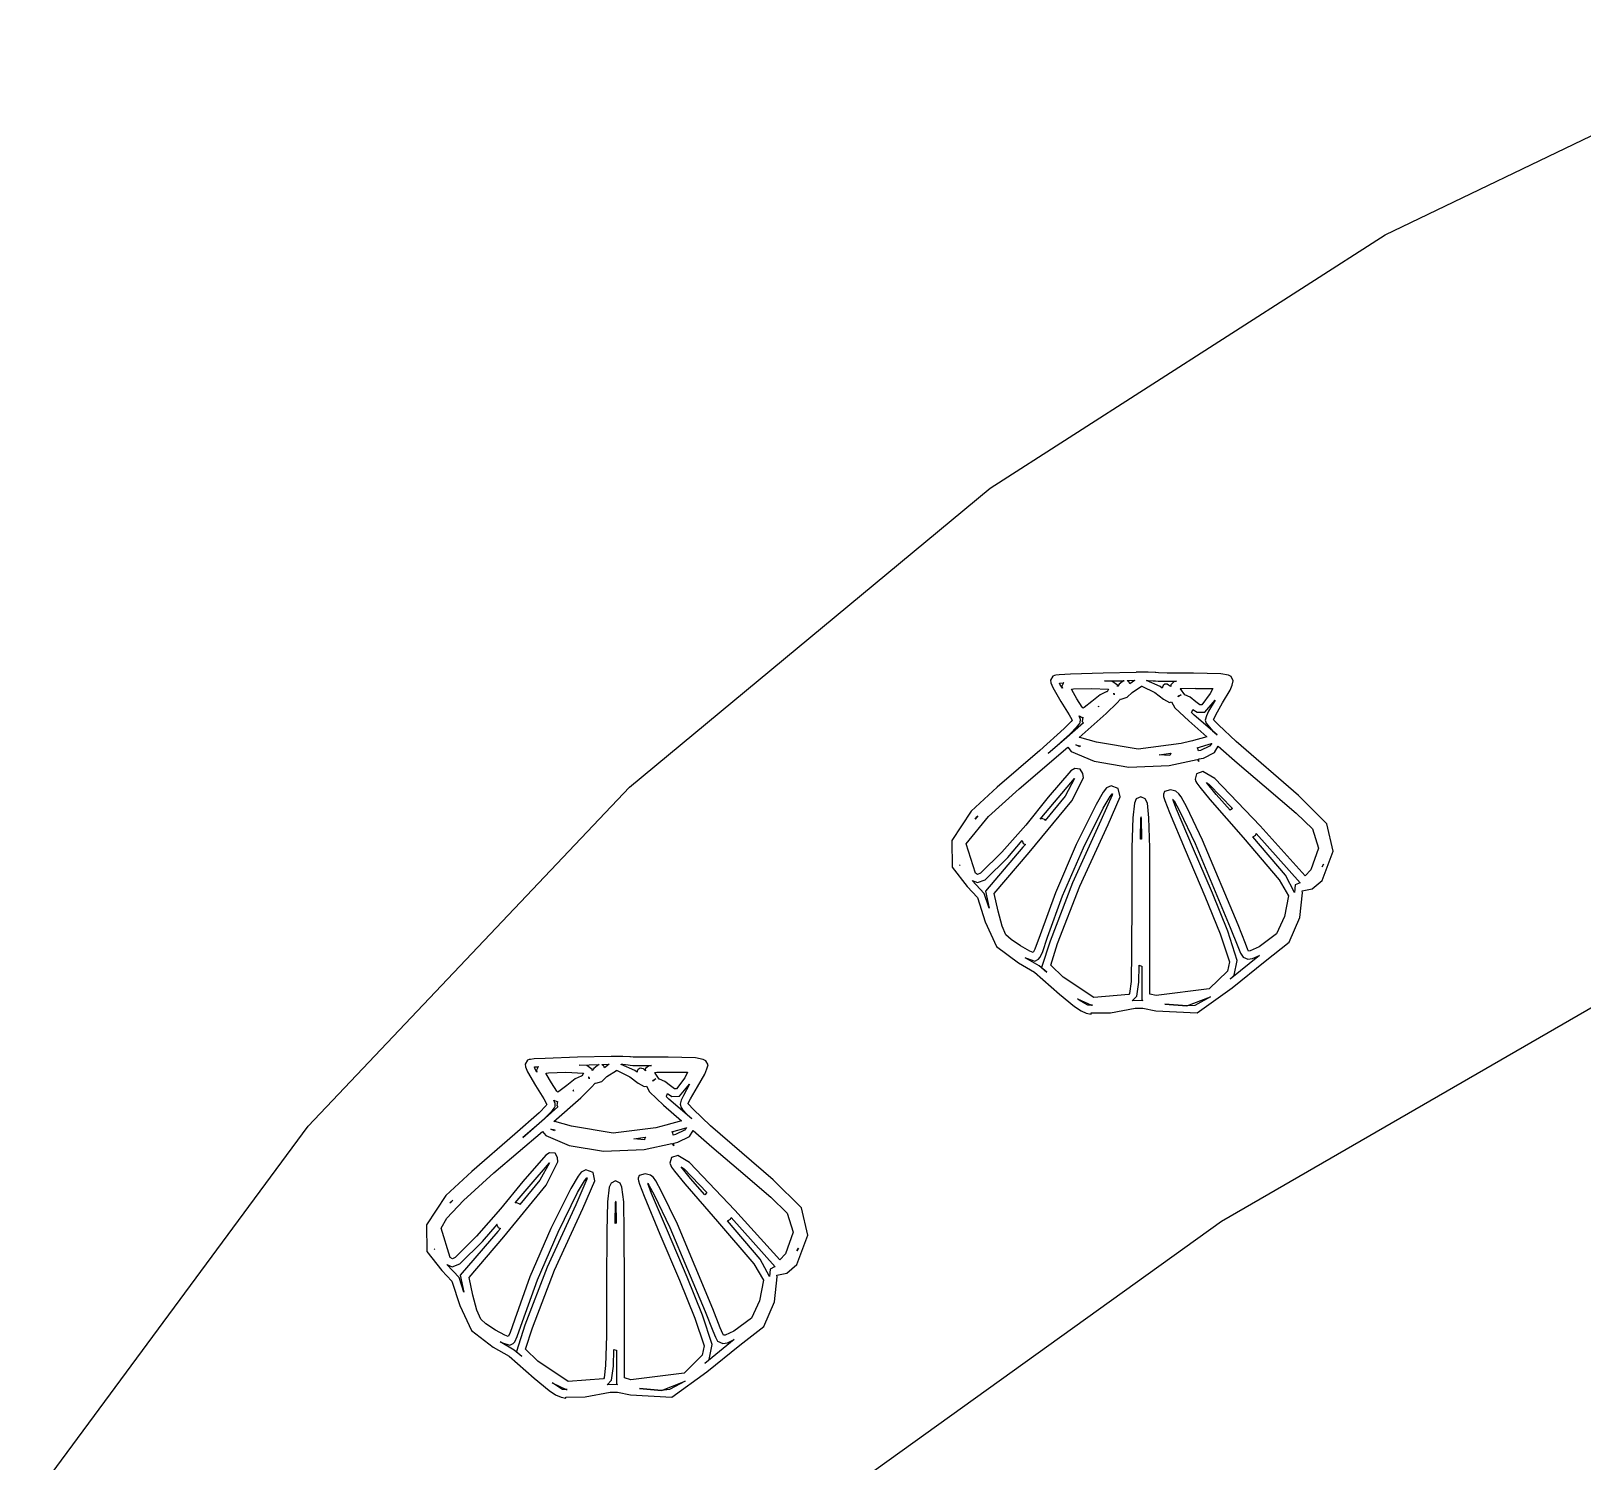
# Model space of a CAD drawing. Extents: x 23 to 528, y 384 to 592.
# Drawn here: x 356.99 to 378.11, y 561.28 to 580.75 of the extents above; entities that cross this region are included whole.
import ezdxf

# ---------------------------------------------------------------- set-up
doc = ezdxf.new("R2010")
doc.units = 0
doc.layers.get('0').update_dxf_attribs({"linetype": 'CONTINUOUS'})

msp = doc.modelspace()

# ---------------------------------------------------------------- linework, layer by layer
at = {"color": 0}
for p, q in [((375.423, 577.977), (381.194, 580.75)), ((370.046, 574.527), (375.423, 577.977)), ((365.136, 570.459), (370.046, 574.527)), ((372.032, 572.022), (371.581, 572.012)), ((372.195, 572.026), (372.032, 572.026)), ((372.032, 572.026), (372.032, 572.022)), ((372.29, 572.019), (372.195, 572.026)), ((372.3, 572.019), (372.29, 572.019)), ((372.336, 572.015), (372.3, 572.019)), ((372.452, 572.012), (372.336, 572.015)), ((370.896, 571.969), (370.868, 571.916)), ((370.868, 571.916), (370.872, 571.881)), ((370.872, 571.881), (370.896, 571.814)), ((370.921, 571.98), (370.896, 571.969)), ((370.896, 571.814), (371.006, 571.627)), ((370.939, 571.983), (370.921, 571.98)), ((370.985, 571.987), (370.939, 571.983)), ((371.136, 571.997), (370.985, 571.987)), ((370.995, 571.86), (370.988, 571.877)), ((370.988, 571.877), (370.992, 571.877)), ((370.992, 571.877), (371.045, 571.881)), ((371.027, 571.807), (370.995, 571.86)), ((371.045, 571.881), (371.02, 571.835)), ((371.02, 571.835), (371.027, 571.807)), ((371.048, 571.881), (371.045, 571.881)), ((371.045, 571.881), (371.048, 571.881)), ((371.581, 572.012), (371.136, 571.997)), ((371.179, 571.796), (371.422, 571.803)), ((371.422, 571.803), (371.655, 571.793)), ((371.602, 571.906), (371.87, 571.909)), ((371.701, 571.902), (371.602, 571.906)), ((371.778, 571.846), (371.701, 571.902)), ((371.8, 571.86), (371.778, 571.832)), ((371.778, 571.832), (371.778, 571.846)), ((371.842, 571.892), (371.8, 571.86)), ((371.86, 571.906), (371.842, 571.892)), ((371.87, 571.909), (371.86, 571.906)), ((371.909, 571.913), (372.008, 571.916)), ((371.912, 571.909), (371.909, 571.913)), ((371.934, 571.895), (371.912, 571.909)), ((371.937, 571.888), (371.934, 571.895)), ((371.941, 571.877), (371.937, 571.888)), ((371.944, 571.867), (371.941, 571.877)), ((372.008, 571.913), (371.944, 571.867)), ((371.979, 571.75), (372.106, 571.835)), ((372.008, 571.916), (372.008, 571.913)), ((372.106, 571.835), (372.11, 571.835)), ((372.11, 571.835), (372.286, 571.747)), ((372.173, 571.913), (372.195, 571.913)), ((372.357, 571.832), (372.173, 571.913)), ((372.195, 571.913), (372.265, 571.909)), ((372.265, 571.909), (372.293, 571.906)), ((372.293, 571.906), (372.332, 571.902)), ((372.332, 571.902), (372.452, 571.902)), ((372.385, 571.807), (372.357, 571.832)), ((372.389, 571.821), (372.385, 571.807)), ((372.399, 571.842), (372.389, 571.821)), ((372.42, 571.86), (372.399, 571.842)), ((372.438, 571.863), (372.42, 571.86)), ((372.452, 571.86), (372.438, 571.863)), ((372.812, 572.012), (372.452, 572.012)), ((372.452, 571.902), (372.583, 571.902)), ((372.473, 571.849), (372.452, 571.86)), ((372.487, 571.839), (372.473, 571.849)), ((372.502, 571.828), (372.487, 571.839)), ((372.544, 571.895), (372.502, 571.853)), ((372.502, 571.853), (372.502, 571.828)), ((372.583, 571.902), (372.544, 571.895)), ((372.636, 571.796), (372.632, 571.803)), ((372.632, 571.803), (372.653, 571.803)), ((372.653, 571.803), (372.84, 571.807)), ((373.186, 572.004), (372.812, 572.012)), ((372.84, 571.807), (372.84, 571.803)), ((372.84, 571.803), (373.077, 571.803)), ((373.077, 571.803), (373.038, 571.733)), ((373.288, 571.983), (373.186, 572.004)), ((373.327, 571.966), (373.288, 571.983)), ((373.309, 571.782), (373.338, 571.849)), ((373.352, 571.909), (373.327, 571.966)), ((373.338, 571.849), (373.352, 571.909)), ((371.006, 571.627), (371.122, 571.444)), ((371.15, 571.793), (371.179, 571.796)), ((371.154, 571.786), (371.15, 571.793)), ((371.225, 571.662), (371.154, 571.786)), ((371.299, 571.549), (371.225, 571.662)), ((371.429, 571.627), (371.323, 571.542)), ((371.542, 571.715), (371.429, 571.627)), ((371.623, 571.758), (371.542, 571.715)), ((371.637, 571.758), (371.623, 571.758)), ((371.623, 571.461), (371.771, 571.606)), ((371.655, 571.793), (371.637, 571.758)), ((371.729, 571.74), (371.733, 571.729)), ((371.733, 571.715), (371.729, 571.74)), ((371.733, 571.729), (371.733, 571.715)), ((371.771, 571.606), (371.814, 571.655)), ((371.814, 571.655), (371.817, 571.662)), ((371.817, 571.662), (371.828, 571.659)), ((371.828, 571.659), (371.909, 571.683)), ((371.909, 571.683), (371.979, 571.75)), ((372.286, 571.747), (372.403, 571.659)), ((372.403, 571.659), (372.484, 571.613)), ((372.484, 571.613), (372.512, 571.62)), ((372.512, 571.62), (372.558, 571.539)), ((372.643, 571.715), (372.604, 571.687)), ((372.604, 571.687), (372.607, 571.701)), ((372.607, 571.701), (372.639, 571.715)), ((372.692, 571.715), (372.636, 571.796)), ((372.639, 571.715), (372.643, 571.715)), ((372.766, 571.683), (372.692, 571.715)), ((372.692, 571.715), (372.692, 571.715)), ((372.844, 571.62), (372.766, 571.683)), ((372.897, 571.581), (372.844, 571.62)), ((373.038, 571.733), (372.925, 571.581)), ((372.967, 571.482), (373.105, 571.645)), ((373.105, 571.645), (373.017, 571.496)), ((373.115, 571.444), (373.207, 571.606)), ((373.207, 571.606), (373.309, 571.782)), ((371.122, 571.444), (371.157, 571.38)), ((371.157, 571.38), (371.161, 571.373)), ((371.256, 571.137), (371.623, 571.461)), ((371.256, 571.429), (371.295, 571.408)), ((371.274, 571.38), (371.256, 571.429)), ((371.27, 571.341), (371.274, 571.38)), ((371.295, 571.408), (371.306, 571.412)), ((371.306, 571.412), (371.295, 571.352)), ((371.309, 571.535), (371.299, 571.549)), ((371.323, 571.542), (371.309, 571.535)), ((371.514, 571.556), (371.521, 571.56)), ((371.521, 571.553), (371.514, 571.556)), ((371.521, 571.56), (371.521, 571.556)), ((371.521, 571.556), (371.521, 571.553)), ((372.558, 571.539), (372.749, 571.362)), ((372.78, 571.479), (372.791, 571.482)), ((372.823, 571.44), (372.78, 571.479)), ((372.791, 571.482), (372.801, 571.518)), ((372.801, 571.518), (372.861, 571.479)), ((373.133, 571.172), (372.823, 571.44)), ((372.861, 571.479), (372.967, 571.482)), ((372.925, 571.581), (372.897, 571.581)), ((372.988, 571.429), (372.971, 571.373)), ((373.017, 571.496), (372.988, 571.429)), ((373.084, 571.38), (373.087, 571.387)), ((373.091, 571.373), (373.084, 571.38)), ((373.087, 571.387), (373.115, 571.444)), ((371.052, 571.257), (370.72, 570.96)), ((370.836, 570.918), (371.129, 571.179)), ((371.147, 571.355), (371.052, 571.257)), ((371.313, 571.334), (371.052, 571.105)), ((371.129, 571.179), (371.228, 571.285)), ((371.161, 571.373), (371.147, 571.355)), ((371.228, 571.285), (371.26, 571.32)), ((371.26, 571.32), (371.27, 571.341)), ((371.295, 571.352), (371.313, 571.334)), ((372.749, 571.362), (372.995, 571.147)), ((372.971, 571.373), (372.985, 571.331)), ((372.985, 571.331), (373.006, 571.302)), ((373.006, 571.302), (373.073, 571.228)), ((373.073, 571.228), (373.133, 571.172)), ((373.151, 571.306), (373.091, 571.373)), ((373.391, 571.08), (373.151, 571.306)), ((370.72, 570.96), (370.138, 570.459)), ((370.438, 570.438), (371.101, 571.003)), ((371.052, 571.105), (370.836, 570.918)), ((371.101, 571.003), (371.147, 570.946)), ((371.21, 571.034), (371.249, 571.027)), ((371.267, 571.01), (371.21, 571.034)), ((371.249, 571.027), (371.27, 571.024)), ((371.267, 571.137), (371.256, 571.137)), ((371.493, 571.073), (371.267, 571.137)), ((371.27, 571.024), (371.267, 571.01)), ((372.061, 570.978), (371.493, 571.073)), ((372.646, 571.052), (372.061, 570.978)), ((372.777, 571.087), (372.646, 571.052)), ((372.78, 571.087), (372.777, 571.091)), ((372.777, 571.091), (372.777, 571.087)), ((372.995, 571.147), (372.78, 571.087)), ((372.861, 570.996), (373.059, 571.052)), ((372.872, 570.985), (372.861, 570.996)), ((372.879, 570.953), (372.872, 570.985)), ((372.907, 570.957), (372.879, 570.953)), ((373.031, 571.02), (372.907, 570.957)), ((373.063, 571.055), (373.031, 571.02)), ((373.059, 571.052), (373.063, 571.055)), ((373.098, 570.932), (373.147, 571.017)), ((373.147, 571.017), (373.408, 570.791)), ((374.241, 570.346), (373.391, 571.08)), ((371.147, 570.946), (371.461, 570.812)), ((371.461, 570.812), (371.934, 570.734)), ((371.934, 570.734), (372.48, 570.756)), ((372.343, 570.9), (372.502, 570.921)), ((372.491, 570.89), (372.343, 570.9)), ((372.48, 570.756), (372.861, 570.837)), ((372.502, 570.921), (372.491, 570.893)), ((372.491, 570.893), (372.491, 570.89)), ((372.861, 570.837), (372.886, 570.809)), ((372.886, 570.844), (372.946, 570.854)), ((372.886, 570.809), (372.886, 570.844)), ((372.946, 570.854), (373.098, 570.932)), ((373.408, 570.791), (373.772, 570.48)), ((371.143, 570.682), (370.833, 570.322)), ((370.921, 570.255), (371.193, 570.576)), ((371.193, 570.576), (371.066, 570.336)), ((371.196, 570.713), (371.143, 570.682)), ((371.154, 570.272), (371.313, 570.586)), ((371.27, 570.703), (371.196, 570.713)), ((371.306, 570.646), (371.27, 570.703)), ((371.313, 570.586), (371.306, 570.646)), ((372.854, 570.643), (372.837, 570.569)), ((372.837, 570.569), (372.844, 570.537)), ((372.844, 570.537), (372.858, 570.512)), ((372.939, 570.675), (372.854, 570.643)), ((373.101, 570.579), (372.939, 570.675)), ((373.719, 569.934), (373.101, 570.579)), ((360.761, 565.845), (365.136, 570.459)), ((370.138, 570.459), (369.785, 570.131)), ((370.022, 570.061), (370.438, 570.438)), ((371.066, 570.336), (370.794, 570.008)), ((371.584, 570.392), (371.486, 570.226)), ((371.704, 570.35), (371.553, 570.004)), ((371.581, 570.174), (371.676, 570.332)), ((371.627, 570.449), (371.584, 570.392)), ((371.69, 570.48), (371.627, 570.449)), ((371.651, 569.951), (371.814, 570.329)), ((371.676, 570.332), (371.704, 570.371)), ((371.789, 570.442), (371.69, 570.48)), ((371.704, 570.371), (371.711, 570.371)), ((371.711, 570.371), (371.704, 570.35)), ((371.814, 570.329), (371.789, 570.442)), ((372.096, 570.329), (372.032, 570.301)), ((372.156, 570.301), (372.096, 570.329)), ((372.417, 570.399), (372.403, 570.364)), ((372.403, 570.364), (372.403, 570.35)), ((372.403, 570.35), (372.406, 570.332)), ((372.406, 570.332), (372.42, 570.279)), ((372.498, 570.424), (372.417, 570.399)), ((372.572, 570.406), (372.498, 570.424)), ((372.611, 570.371), (372.572, 570.406)), ((372.643, 570.329), (372.611, 570.371)), ((372.72, 570.188), (372.643, 570.329)), ((372.858, 570.512), (372.897, 570.459)), ((372.897, 570.459), (373.034, 570.29)), ((372.988, 570.523), (373.027, 570.495)), ((373.119, 570.361), (372.988, 570.523)), ((373.027, 570.495), (373.341, 570.17)), ((373.309, 570.145), (373.119, 570.361)), ((373.772, 570.48), (374.209, 570.107)), ((374.625, 569.962), (374.241, 570.346)), ((369.785, 570.131), (369.521, 569.733)), ((370.833, 570.322), (370.53, 569.944)), ((370.575, 569.57), (371.154, 570.272)), ((370.727, 570.025), (370.921, 570.255)), ((371.486, 570.226), (371.217, 569.68)), ((371.316, 569.634), (371.581, 570.174)), ((372.008, 570.244), (371.987, 570.043)), ((372.032, 570.301), (372.008, 570.244)), ((372.184, 570.244), (372.156, 570.301)), ((372.205, 570.043), (372.184, 570.244)), ((372.42, 570.279), (372.484, 570.117)), ((372.484, 570.117), (372.699, 569.606)), ((372.526, 570.304), (372.526, 570.304)), ((372.526, 570.304), (372.526, 570.304)), ((372.533, 570.293), (372.547, 570.272)), ((372.583, 570.159), (372.533, 570.293)), ((372.547, 570.272), (372.622, 570.138)), ((372.798, 569.648), (372.583, 570.159)), ((372.622, 570.138), (372.837, 569.694)), ((372.936, 569.74), (372.72, 570.188)), ((373.034, 570.29), (373.486, 569.775)), ((373.341, 570.17), (373.309, 570.145)), ((369.718, 569.687), (370.022, 570.061)), ((369.877, 570.068), (369.842, 570.025)), ((369.842, 570.025), (369.863, 570.054)), ((369.863, 570.054), (369.877, 570.068)), ((370.53, 569.944), (370.205, 569.577)), ((370.752, 570.032), (370.727, 570.025)), ((370.791, 570.015), (370.752, 570.032)), ((370.794, 570.008), (370.791, 570.015)), ((371.553, 570.004), (371.165, 569.158)), ((371.263, 569.112), (371.651, 569.951)), ((371.987, 570.043), (371.972, 569.637)), ((372.092, 569.75), (372.096, 570.039)), ((372.096, 570.054), (372.099, 570.039)), ((372.099, 570.05), (372.096, 570.054)), ((372.096, 570.039), (372.099, 570.05)), ((372.099, 570.039), (372.103, 569.754)), ((372.216, 569.634), (372.205, 570.043)), ((374.332, 569.253), (373.719, 569.934)), ((374.209, 570.107), (374.431, 569.895)), ((374.714, 569.591), (374.625, 569.962)), ((369.521, 569.733), (369.528, 569.369)), ((370.286, 569.503), (370.48, 569.733)), ((370.48, 569.733), (370.48, 569.733)), ((370.48, 569.733), (370.494, 569.694)), ((370.494, 569.694), (370.526, 569.68)), ((372.103, 569.754), (372.092, 569.75)), ((372.837, 569.694), (373.313, 568.551)), ((373.419, 568.586), (372.936, 569.74)), ((373.486, 569.775), (373.976, 569.2)), ((373.62, 569.782), (373.662, 569.807)), ((374.064, 569.263), (373.62, 569.782)), ((373.662, 569.807), (373.666, 569.828)), ((373.666, 569.828), (374.265, 569.158)), ((374.431, 569.895), (374.512, 569.63)), ((369.845, 569.288), (369.718, 569.687)), ((370.205, 569.577), (369.912, 569.288)), ((369.976, 569.2), (370.286, 569.503)), ((370.491, 569.641), (369.983, 569.045)), ((370.099, 569.013), (370.575, 569.57)), ((370.526, 569.68), (370.491, 569.641)), ((371.217, 569.68), (370.932, 569.023)), ((371.03, 568.981), (371.316, 569.634)), ((371.972, 569.637), (371.972, 568.942)), ((372.219, 568.939), (372.216, 569.634)), ((372.699, 569.606), (372.967, 568.978)), ((373.07, 569.016), (372.798, 569.648)), ((374.512, 569.63), (374.41, 569.337)), ((374.562, 569.189), (374.714, 569.591)), ((369.528, 569.369), (369.732, 569.108)), ((369.626, 569.405), (369.637, 569.394)), ((369.637, 569.394), (369.626, 569.405)), ((369.873, 569.27), (369.845, 569.288)), ((369.912, 569.288), (369.873, 569.27)), ((374.41, 569.337), (374.332, 569.253)), ((374.583, 569.412), (374.562, 569.376)), ((374.562, 569.376), (374.583, 569.412)), ((369.732, 569.108), (369.87, 568.96)), ((369.965, 569.013), (369.799, 569.189)), ((369.799, 569.189), (369.873, 569.161)), ((369.873, 569.161), (369.976, 569.2)), ((371.165, 569.158), (370.861, 568.364)), ((370.963, 568.332), (371.263, 569.112)), ((373.976, 569.2), (374.107, 568.981)), ((374.188, 569.027), (374.064, 569.263)), ((374.198, 569.129), (374.188, 569.027)), ((374.262, 569.158), (374.198, 569.129)), ((374.265, 569.158), (374.262, 569.158)), ((374.29, 569.048), (374.428, 569.076)), ((374.428, 569.076), (374.562, 569.189)), ((369.87, 568.96), (369.976, 568.628)), ((370.032, 568.815), (369.965, 569.013)), ((369.983, 569.045), (370.032, 568.815)), ((370.152, 568.773), (370.099, 569.013)), ((370.932, 569.023), (370.724, 568.448)), ((370.826, 568.417), (371.03, 568.981)), ((371.972, 568.942), (371.969, 568.219)), ((372.219, 567.644), (372.219, 568.939)), ((372.967, 568.978), (373.175, 568.463)), ((373.278, 568.501), (373.07, 569.016)), ((374.107, 568.981), (374.05, 568.699)), ((374.258, 568.685), (374.294, 569.023)), ((374.294, 569.023), (374.29, 569.048)), ((370.209, 568.568), (370.152, 568.773)), ((374.05, 568.699), (373.941, 568.463)), ((374.114, 568.35), (374.258, 568.685)), ((369.976, 568.628), (370.131, 568.293)), ((370.258, 568.452), (370.209, 568.568)), ((370.332, 568.385), (370.258, 568.452)), ((370.724, 568.448), (370.653, 568.254)), ((373.175, 568.463), (373.302, 568.085)), ((379.991, 568.477), (373.193, 564.55)), ((373.408, 568.103), (373.278, 568.501)), ((373.313, 568.551), (373.415, 568.29)), ((373.518, 568.332), (373.419, 568.586)), ((373.941, 568.463), (373.708, 568.286)), ((370.131, 568.293), (370.431, 568.067)), ((370.459, 568.3), (370.332, 568.385)), ((370.586, 568.226), (370.459, 568.3)), ((370.632, 568.212), (370.586, 568.226)), ((370.653, 568.254), (370.632, 568.212)), ((370.72, 568.142), (370.755, 568.212)), ((370.861, 568.364), (370.745, 568.007)), ((370.755, 568.212), (370.826, 568.417)), ((370.872, 568.039), (370.963, 568.332)), ((371.969, 568.219), (371.962, 567.813)), ((373.415, 568.29), (373.454, 568.202)), ((373.553, 568.247), (373.518, 568.332)), ((373.563, 568.23), (373.553, 568.247)), ((373.585, 568.233), (373.563, 568.23)), ((373.708, 568.286), (373.585, 568.233)), ((373.789, 568.092), (374.114, 568.35)), ((370.431, 568.067), (370.65, 567.94)), ((370.713, 568.029), (370.523, 568.138)), ((370.523, 568.138), (370.54, 568.131)), ((370.54, 568.131), (370.653, 568.092)), ((370.653, 568.092), (370.702, 568.117)), ((370.702, 568.117), (370.72, 568.142)), ((370.815, 567.94), (370.713, 568.029)), ((370.745, 568.007), (370.815, 567.94)), ((371.038, 567.873), (370.872, 568.039)), ((372.068, 567.806), (372.071, 568.032)), ((372.071, 568.036), (372.106, 568.025)), ((372.071, 568.032), (372.071, 568.036)), ((372.106, 568.025), (372.11, 568.025)), ((372.11, 568.025), (372.11, 567.563)), ((373.302, 568.085), (373.274, 567.958)), ((373.712, 568.17), (373.309, 567.845)), ((373.338, 567.729), (373.789, 568.092)), ((373.366, 567.902), (373.408, 568.103)), ((373.454, 568.202), (373.486, 568.145)), ((373.486, 568.145), (373.553, 568.117)), ((373.553, 568.117), (373.616, 568.127)), ((373.616, 568.127), (373.712, 568.17)), ((370.65, 567.94), (370.988, 567.644)), ((371.454, 567.598), (371.038, 567.873)), ((371.962, 567.813), (371.941, 567.651)), ((372.043, 567.616), (372.068, 567.806)), ((373.274, 567.958), (373.027, 567.715)), ((373.309, 567.845), (373.366, 567.902)), ((370.988, 567.644), (371.193, 567.475)), ((371.235, 567.581), (371.426, 567.492)), ((371.256, 567.563), (371.235, 567.581)), ((371.934, 567.637), (371.454, 567.598)), ((371.941, 567.651), (371.934, 567.637)), ((371.979, 567.552), (372.043, 567.616)), ((372.304, 567.623), (372.219, 567.644)), ((373.027, 567.715), (372.304, 567.623)), ((372.72, 567.482), (373.045, 567.605)), ((373.045, 567.605), (372.83, 567.489)), ((372.861, 567.387), (373.338, 567.729)), ((371.193, 567.475), (371.281, 567.418)), ((371.334, 567.514), (371.256, 567.563)), ((371.281, 567.418), (371.352, 567.383)), ((371.376, 567.492), (371.334, 567.514)), ((371.352, 567.383), (371.419, 567.369)), ((371.436, 567.492), (371.376, 567.492)), ((371.419, 567.387), (371.683, 567.39)), ((371.419, 567.369), (371.419, 567.387)), ((371.426, 567.492), (371.436, 567.492)), ((371.683, 567.39), (372.018, 567.454)), ((372.121, 567.556), (371.979, 567.552)), ((372.018, 567.454), (372.124, 567.454)), ((372.11, 567.563), (372.121, 567.556)), ((372.124, 567.454), (372.3, 567.418)), ((372.3, 567.418), (372.861, 567.387)), ((372.424, 567.507), (372.72, 567.482)), ((372.72, 567.482), (372.424, 567.507)), ((372.83, 567.489), (372.72, 567.482)), ((363.746, 566.745), (363.717, 566.688)), ((363.77, 566.752), (363.746, 566.745)), ((363.788, 566.755), (363.77, 566.752)), ((363.837, 566.762), (363.788, 566.755)), ((363.986, 566.769), (363.837, 566.762)), ((364.43, 566.787), (363.986, 566.769)), ((364.885, 566.794), (364.43, 566.787)), ((365.047, 566.794), (364.885, 566.794)), ((365.139, 566.79), (365.047, 566.794)), ((365.15, 566.79), (365.139, 566.79)), ((365.185, 566.787), (365.15, 566.79)), ((365.305, 566.787), (365.185, 566.787)), ((365.661, 566.787), (365.305, 566.787)), ((366.035, 566.776), (365.661, 566.787)), ((366.137, 566.755), (366.035, 566.776)), ((366.176, 566.734), (366.137, 566.755)), ((366.205, 566.681), (366.176, 566.734)), ((363.717, 566.688), (363.721, 566.656)), ((363.721, 566.656), (363.749, 566.586)), ((363.749, 566.586), (363.855, 566.399)), ((363.848, 566.632), (363.841, 566.653)), ((363.841, 566.653), (363.844, 566.653)), ((363.844, 566.653), (363.897, 566.656)), ((363.876, 566.579), (363.848, 566.632)), ((363.894, 566.656), (363.869, 566.607)), ((363.869, 566.607), (363.876, 566.579)), ((363.897, 566.656), (363.894, 566.656)), ((364.003, 566.568), (364.031, 566.572)), ((364.003, 566.558), (364.003, 566.568)), ((364.074, 566.438), (364.003, 566.558)), ((364.031, 566.572), (364.271, 566.579)), ((364.271, 566.579), (364.508, 566.568)), ((364.476, 566.529), (364.395, 566.491)), ((364.451, 566.678), (364.723, 566.685)), ((364.554, 566.674), (364.451, 566.678)), ((364.486, 566.529), (364.476, 566.529)), ((364.508, 566.568), (364.486, 566.529)), ((364.628, 566.618), (364.554, 566.674)), ((364.652, 566.632), (364.628, 566.603)), ((364.628, 566.603), (364.628, 566.618)), ((364.695, 566.667), (364.652, 566.632)), ((364.709, 566.678), (364.695, 566.667)), ((364.723, 566.685), (364.709, 566.678)), ((364.758, 566.685), (364.857, 566.688)), ((364.765, 566.681), (364.758, 566.685)), ((364.758, 566.455), (364.829, 566.522)), ((364.783, 566.667), (364.765, 566.681)), ((364.79, 566.66), (364.783, 566.667)), ((364.793, 566.649), (364.79, 566.66)), ((364.797, 566.639), (364.793, 566.649)), ((364.857, 566.688), (364.797, 566.639)), ((364.829, 566.522), (364.959, 566.603)), ((364.959, 566.607), (365.139, 566.519)), ((364.959, 566.603), (364.959, 566.607)), ((365.023, 566.688), (365.044, 566.688)), ((365.023, 566.685), (365.023, 566.688)), ((365.206, 566.603), (365.023, 566.685)), ((365.044, 566.688), (365.118, 566.681)), ((365.118, 566.681), (365.143, 566.678)), ((365.143, 566.678), (365.181, 566.674)), ((365.181, 566.674), (365.301, 566.674)), ((365.238, 566.582), (365.206, 566.603)), ((365.248, 566.614), (365.238, 566.593)), ((365.238, 566.593), (365.238, 566.582)), ((365.27, 566.632), (365.248, 566.614)), ((365.291, 566.635), (365.27, 566.632)), ((365.305, 566.632), (365.291, 566.635)), ((365.301, 566.674), (365.435, 566.674)), ((365.326, 566.625), (365.305, 566.632)), ((365.34, 566.611), (365.326, 566.625)), ((365.354, 566.6), (365.34, 566.611)), ((365.397, 566.667), (365.351, 566.625)), ((365.351, 566.625), (365.354, 566.6)), ((365.435, 566.674), (365.397, 566.667)), ((365.481, 566.575), (365.506, 566.579)), ((365.485, 566.568), (365.481, 566.575)), ((365.541, 566.487), (365.485, 566.568)), ((365.506, 566.579), (365.689, 566.579)), ((365.689, 566.579), (365.693, 566.579)), ((365.693, 566.579), (365.926, 566.579)), ((365.926, 566.579), (365.887, 566.505)), ((366.06, 566.381), (366.159, 566.554)), ((366.159, 566.554), (366.19, 566.625)), ((366.19, 566.625), (366.205, 566.681)), ((363.855, 566.399), (363.971, 566.219)), ((364.148, 566.321), (364.074, 566.438)), ((364.158, 566.307), (364.148, 566.321)), ((364.173, 566.318), (364.158, 566.307)), ((364.282, 566.402), (364.173, 566.318)), ((364.395, 566.491), (364.282, 566.402)), ((364.367, 566.328), (364.374, 566.335)), ((364.374, 566.321), (364.367, 566.328)), ((364.37, 566.335), (364.37, 566.332)), ((364.374, 566.335), (364.37, 566.335)), ((364.37, 566.332), (364.374, 566.321)), ((364.472, 566.233), (364.621, 566.381)), ((364.578, 566.512), (364.585, 566.501)), ((364.582, 566.512), (364.578, 566.512)), ((364.585, 566.491), (364.582, 566.512)), ((364.585, 566.501), (364.585, 566.491)), ((364.621, 566.381), (364.663, 566.427)), ((364.663, 566.427), (364.67, 566.438)), ((364.67, 566.438), (364.677, 566.431)), ((364.677, 566.431), (364.758, 566.455)), ((365.139, 566.519), (365.252, 566.431)), ((365.252, 566.431), (365.337, 566.388)), ((365.337, 566.388), (365.365, 566.392)), ((365.365, 566.392), (365.407, 566.314)), ((365.407, 566.314), (365.598, 566.131)), ((365.492, 566.491), (365.453, 566.459)), ((365.453, 566.459), (365.457, 566.473)), ((365.457, 566.473), (365.492, 566.491)), ((365.545, 566.487), (365.541, 566.487)), ((365.541, 566.487), (365.541, 566.487)), ((365.615, 566.455), (365.545, 566.487)), ((365.693, 566.395), (365.615, 566.455)), ((365.749, 566.353), (365.693, 566.395)), ((365.774, 566.353), (365.749, 566.353)), ((365.887, 566.505), (365.774, 566.353)), ((365.816, 566.254), (365.954, 566.416)), ((365.954, 566.416), (365.869, 566.265)), ((365.965, 566.219), (366.06, 566.381)), ((364.162, 566.11), (363.901, 565.88)), ((364, 566.127), (363.904, 566.028)), ((363.971, 566.219), (364.007, 566.152)), ((364.01, 566.145), (364, 566.127)), ((364.007, 566.152), (364.01, 566.145)), ((364.105, 565.912), (364.472, 566.233)), ((364.105, 566.201), (364.148, 566.184)), ((364.123, 566.155), (364.105, 566.201)), ((364.113, 566.095), (364.123, 566.113)), ((364.123, 566.113), (364.123, 566.155)), ((364.148, 566.184), (364.155, 566.184)), ((364.155, 566.184), (364.148, 566.127)), ((364.148, 566.127), (364.162, 566.11)), ((365.598, 566.131), (365.845, 565.919)), ((365.633, 566.251), (365.64, 566.254)), ((365.672, 566.215), (365.633, 566.251)), ((365.64, 566.254), (365.651, 566.293)), ((365.651, 566.293), (365.711, 566.251)), ((365.982, 565.947), (365.672, 566.215)), ((365.711, 566.251), (365.816, 566.254)), ((365.838, 566.201), (365.823, 566.145)), ((365.823, 566.145), (365.838, 566.102)), ((365.869, 566.265), (365.838, 566.201)), ((365.838, 566.102), (365.855, 566.074)), ((365.936, 566.159), (365.965, 566.219)), ((365.936, 566.152), (365.936, 566.159)), ((365.94, 566.145), (365.936, 566.152)), ((366, 566.078), (365.94, 566.145)), ((363.904, 566.028), (363.573, 565.736)), ((363.686, 565.69), (363.978, 565.951)), ((363.978, 565.951), (364.081, 566.057)), ((364.081, 566.057), (364.113, 566.095)), ((364.12, 565.912), (364.105, 565.912)), ((364.345, 565.845), (364.12, 565.912)), ((365.845, 565.919), (365.629, 565.859)), ((365.855, 566.074), (365.926, 566)), ((365.926, 566), (365.982, 565.947)), ((366.24, 565.852), (366, 566.078)), ((356.99, 560.744), (360.761, 565.845)), ((363.573, 565.736), (362.991, 565.231)), ((363.291, 565.21), (363.95, 565.774)), ((363.901, 565.88), (363.686, 565.69)), ((363.95, 565.774), (363.996, 565.718)), ((363.996, 565.718), (364.314, 565.584)), ((364.063, 565.806), (364.102, 565.803)), ((364.116, 565.781), (364.063, 565.806)), ((364.102, 565.803), (364.12, 565.796)), ((364.12, 565.796), (364.116, 565.781)), ((364.913, 565.75), (364.345, 565.845)), ((365.495, 565.824), (364.913, 565.75)), ((365.196, 565.676), (365.351, 565.697)), ((365.354, 565.697), (365.34, 565.669)), ((365.351, 565.697), (365.354, 565.697)), ((365.629, 565.859), (365.495, 565.824)), ((365.629, 565.859), (365.629, 565.863)), ((365.629, 565.863), (365.629, 565.859)), ((365.714, 565.771), (365.908, 565.824)), ((365.725, 565.76), (365.714, 565.771)), ((365.732, 565.725), (365.725, 565.76)), ((365.76, 565.732), (365.732, 565.725)), ((365.883, 565.792), (365.76, 565.732)), ((365.795, 565.63), (365.95, 565.704)), ((365.912, 565.827), (365.883, 565.792)), ((365.908, 565.824), (365.912, 565.827)), ((365.95, 565.704), (366, 565.789)), ((366, 565.789), (366.257, 565.566)), ((367.09, 565.118), (366.24, 565.852)), ((364.049, 565.485), (363.996, 565.453)), ((364.123, 565.478), (364.049, 565.485)), ((364.155, 565.422), (364.123, 565.478)), ((364.314, 565.584), (364.783, 565.506)), ((364.783, 565.506), (365.333, 565.527)), ((365.34, 565.662), (365.196, 565.676)), ((365.333, 565.527), (365.711, 565.609)), ((365.34, 565.669), (365.34, 565.662)), ((365.711, 565.609), (365.739, 565.58)), ((365.739, 565.616), (365.795, 565.63)), ((365.739, 565.58), (365.739, 565.616)), ((366.257, 565.566), (366.621, 565.256)), ((363.996, 565.453), (363.686, 565.094)), ((363.77, 565.027), (364.045, 565.348)), ((364.045, 565.348), (363.915, 565.111)), ((364.003, 565.044), (364.162, 565.362)), ((364.162, 565.362), (364.155, 565.422)), ((365.707, 565.418), (365.686, 565.344)), ((365.686, 565.344), (365.696, 565.309)), ((365.696, 565.309), (365.707, 565.288)), ((365.792, 565.446), (365.707, 565.418)), ((365.707, 565.288), (365.749, 565.235)), ((365.95, 565.351), (365.792, 565.446)), ((365.838, 565.295), (365.88, 565.266)), ((365.968, 565.132), (365.838, 565.295)), ((365.88, 565.266), (366.19, 564.942)), ((366.571, 564.705), (365.95, 565.351)), ((366.621, 565.256), (367.058, 564.878)), ((362.991, 565.231), (362.638, 564.903)), ((362.874, 564.836), (363.291, 565.21)), ((363.686, 565.094), (363.379, 564.72)), ((363.425, 564.342), (364.003, 565.044)), ((363.915, 565.111), (363.643, 564.78)), ((364.437, 565.168), (364.335, 564.998)), ((364.557, 565.125), (364.405, 564.776)), ((364.43, 564.945), (364.525, 565.104)), ((364.476, 565.221), (364.437, 565.168)), ((364.539, 565.252), (364.476, 565.221)), ((364.501, 564.727), (364.663, 565.101)), ((364.525, 565.104), (364.557, 565.143)), ((364.642, 565.217), (364.539, 565.252)), ((364.557, 565.143), (364.561, 565.143)), ((364.561, 565.143), (364.557, 565.125)), ((364.663, 565.101), (364.642, 565.217)), ((364.885, 565.072), (364.857, 565.016)), ((364.945, 565.101), (364.885, 565.072)), ((365.009, 565.072), (364.945, 565.101)), ((365.033, 565.016), (365.009, 565.072)), ((365.266, 565.175), (365.252, 565.139)), ((365.252, 565.139), (365.252, 565.125)), ((365.252, 565.125), (365.256, 565.104)), ((365.256, 565.104), (365.273, 565.055)), ((365.347, 565.199), (365.266, 565.175)), ((365.273, 565.055), (365.333, 564.892)), ((365.421, 565.178), (365.347, 565.199)), ((365.379, 565.079), (365.379, 565.079)), ((365.383, 565.065), (365.4, 565.044)), ((365.435, 564.931), (365.383, 565.065)), ((365.4, 565.044), (365.471, 564.91)), ((365.464, 565.146), (365.421, 565.178)), ((365.492, 565.101), (365.464, 565.146)), ((365.57, 564.959), (365.492, 565.101)), ((365.749, 565.235), (365.887, 565.062)), ((365.887, 565.062), (366.335, 564.547)), ((366.159, 564.914), (365.968, 565.132)), ((367.475, 564.734), (367.09, 565.118)), ((362.638, 564.903), (362.373, 564.504)), ((362.648, 564.596), (362.874, 564.836)), ((362.73, 564.84), (362.691, 564.801)), ((362.716, 564.825), (362.73, 564.84)), ((363.58, 564.801), (363.77, 565.027)), ((364.335, 564.998), (364.067, 564.452)), ((364.165, 564.406), (364.43, 564.945)), ((364.857, 565.016), (364.836, 564.815)), ((365.058, 564.815), (365.033, 565.016)), ((365.333, 564.892), (365.548, 564.377)), ((365.651, 564.423), (365.435, 564.931)), ((365.471, 564.91), (365.686, 564.466)), ((365.788, 564.511), (365.57, 564.959)), ((366.19, 564.942), (366.159, 564.914)), ((367.058, 564.878), (367.28, 564.663)), ((362.691, 564.801), (362.716, 564.825)), ((363.379, 564.72), (363.054, 564.349)), ((363.601, 564.804), (363.58, 564.801)), ((363.643, 564.787), (363.601, 564.804)), ((363.643, 564.78), (363.643, 564.787)), ((364.405, 564.776), (364.014, 563.929)), ((364.116, 563.887), (364.501, 564.727)), ((364.836, 564.815), (364.825, 564.413)), ((364.942, 564.522), (364.945, 564.808)), ((364.945, 564.825), (364.949, 564.811)), ((364.949, 564.822), (364.945, 564.825)), ((364.945, 564.808), (364.949, 564.822)), ((364.949, 564.811), (364.952, 564.526)), ((365.065, 564.409), (365.058, 564.815)), ((367.182, 564.025), (366.571, 564.705)), ((367.28, 564.663), (367.365, 564.406)), ((367.563, 564.363), (367.475, 564.734)), ((362.373, 564.504), (362.377, 564.141)), ((362.571, 564.459), (362.648, 564.596)), ((362.694, 564.06), (362.571, 564.459)), ((363.343, 564.413), (362.832, 563.82)), ((363.135, 564.275), (363.333, 564.508)), ((363.329, 564.508), (363.329, 564.504)), ((363.333, 564.508), (363.329, 564.508)), ((363.329, 564.504), (363.347, 564.469)), ((363.379, 564.455), (363.343, 564.413)), ((363.347, 564.469), (363.379, 564.455)), ((364.067, 564.452), (363.781, 563.795)), ((364.825, 564.413), (364.822, 563.714)), ((364.952, 564.526), (364.942, 564.522)), ((365.069, 563.714), (365.065, 564.409)), ((365.919, 563.792), (365.651, 564.423)), ((365.686, 564.466), (366.166, 563.323)), ((366.268, 563.361), (365.788, 564.511)), ((366.335, 564.547), (366.829, 563.972)), ((366.469, 564.557), (366.511, 564.582)), ((366.914, 564.035), (366.469, 564.557)), ((366.511, 564.582), (366.518, 564.603)), ((366.518, 564.603), (367.118, 563.933)), ((373.193, 564.55), (366.748, 559.922)), ((363.054, 564.349), (362.765, 564.06)), ((362.828, 563.972), (363.135, 564.275)), ((362.952, 563.788), (363.425, 564.342)), ((363.883, 563.753), (364.165, 564.406)), ((365.548, 564.377), (365.816, 563.749)), ((367.365, 564.406), (367.259, 564.109)), ((367.415, 563.965), (367.563, 564.363)), ((362.377, 564.141), (362.581, 563.88)), ((362.479, 564.176), (362.486, 564.166)), ((362.486, 564.166), (362.479, 564.176)), ((362.726, 564.042), (362.694, 564.06)), ((362.765, 564.06), (362.726, 564.042)), ((367.041, 563.802), (366.914, 564.035)), ((367.259, 564.109), (367.182, 564.025)), ((367.436, 564.187), (367.411, 564.148)), ((367.411, 564.148), (367.436, 564.187)), ((362.581, 563.88), (362.719, 563.735)), ((362.818, 563.785), (362.648, 563.965)), ((362.648, 563.965), (362.723, 563.933)), ((362.723, 563.933), (362.828, 563.972)), ((362.881, 563.587), (362.818, 563.785)), ((362.832, 563.82), (362.881, 563.587)), ((363.001, 563.545), (362.952, 563.788)), ((363.781, 563.795), (363.573, 563.22)), ((364.014, 563.929), (363.71, 563.136)), ((363.816, 563.104), (364.116, 563.887)), ((366.127, 563.273), (365.919, 563.792)), ((366.829, 563.972), (366.959, 563.749)), ((367.048, 563.898), (367.041, 563.802)), ((367.111, 563.933), (367.048, 563.898)), ((367.118, 563.933), (367.111, 563.933)), ((367.111, 563.457), (367.146, 563.795)), ((367.139, 563.82), (367.277, 563.848)), ((367.146, 563.795), (367.139, 563.82)), ((367.277, 563.848), (367.415, 563.965)), ((362.719, 563.735), (362.828, 563.404)), ((363.679, 563.189), (363.883, 563.753)), ((364.822, 563.714), (364.822, 562.991)), ((365.069, 562.42), (365.069, 563.714)), ((365.816, 563.749), (366.025, 563.234)), ((366.959, 563.749), (366.903, 563.471)), ((362.828, 563.404), (362.984, 563.065)), ((363.058, 563.34), (363.001, 563.545)), ((366.37, 563.104), (366.268, 563.361)), ((366.903, 563.471), (366.794, 563.234)), ((366.963, 563.122), (367.111, 563.457)), ((363.111, 563.22), (363.058, 563.34)), ((363.181, 563.157), (363.111, 563.22)), ((363.312, 563.072), (363.181, 563.157)), ((363.573, 563.22), (363.506, 563.026)), ((363.605, 562.984), (363.679, 563.189)), ((366.025, 563.234), (366.152, 562.857)), ((366.261, 562.875), (366.127, 563.273)), ((366.166, 563.323), (366.268, 563.062)), ((366.794, 563.234), (366.557, 563.058)), ((362.984, 563.065), (363.28, 562.839)), ((363.439, 563.002), (363.312, 563.072)), ((363.485, 562.984), (363.439, 563.002)), ((363.506, 563.026), (363.485, 562.984)), ((363.573, 562.913), (363.605, 562.984)), ((363.71, 563.136), (363.597, 562.779)), ((363.721, 562.811), (363.816, 563.104)), ((364.822, 562.991), (364.811, 562.589)), ((366.561, 562.942), (366.162, 562.617)), ((366.268, 563.062), (366.307, 562.973)), ((366.307, 562.973), (366.335, 562.92)), ((366.406, 563.019), (366.37, 563.104)), ((366.416, 563.002), (366.406, 563.019)), ((366.437, 563.002), (366.416, 563.002)), ((366.557, 563.058), (366.437, 563.002)), ((366.469, 562.899), (366.561, 562.942)), ((366.638, 562.868), (366.963, 563.122)), ((363.28, 562.839), (363.499, 562.716)), ((363.566, 562.8), (363.375, 562.913)), ((363.375, 562.913), (363.393, 562.903)), ((363.393, 562.903), (363.506, 562.868)), ((363.506, 562.868), (363.552, 562.889)), ((363.552, 562.889), (363.573, 562.913)), ((363.668, 562.712), (363.566, 562.8)), ((363.597, 562.779), (363.668, 562.712)), ((363.887, 562.649), (363.721, 562.811)), ((364.92, 562.582), (364.924, 562.808)), ((364.924, 562.808), (364.956, 562.797)), ((364.956, 562.797), (364.959, 562.797)), ((364.959, 562.797), (364.959, 562.335)), ((366.123, 562.73), (365.88, 562.487)), ((366.152, 562.857), (366.123, 562.73)), ((366.19, 562.501), (366.638, 562.868)), ((366.219, 562.673), (366.261, 562.875)), ((366.335, 562.92), (366.406, 562.889)), ((366.406, 562.889), (366.469, 562.899)), ((363.499, 562.716), (363.837, 562.416)), ((364.303, 562.37), (363.887, 562.649)), ((364.811, 562.589), (364.79, 562.423)), ((364.892, 562.388), (364.92, 562.582)), ((366.162, 562.617), (366.219, 562.673)), ((363.837, 562.416), (364.042, 562.247)), ((364.084, 562.352), (364.275, 562.264)), ((364.105, 562.338), (364.084, 562.352)), ((364.187, 562.285), (364.105, 562.338)), ((364.783, 562.409), (364.303, 562.37)), ((364.79, 562.423), (364.783, 562.409)), ((364.832, 562.324), (364.892, 562.388)), ((364.973, 562.331), (364.832, 562.324)), ((364.959, 562.335), (364.973, 562.331)), ((365.153, 562.395), (365.069, 562.42)), ((365.88, 562.487), (365.153, 562.395)), ((365.573, 562.25), (365.894, 562.377)), ((365.894, 562.377), (365.679, 562.264)), ((365.711, 562.158), (366.19, 562.501)), ((364.042, 562.247), (364.13, 562.19)), ((364.13, 562.19), (364.204, 562.158)), ((364.225, 562.264), (364.187, 562.285)), ((364.204, 562.158), (364.268, 562.144)), ((364.285, 562.264), (364.225, 562.264)), ((364.268, 562.158), (364.532, 562.162)), ((364.268, 562.144), (364.268, 562.158)), ((364.275, 562.264), (364.285, 562.264)), ((364.532, 562.162), (364.871, 562.225)), ((364.871, 562.225), (364.973, 562.225)), ((364.973, 562.225), (365.15, 562.19)), ((365.15, 562.19), (365.711, 562.158)), ((365.273, 562.278), (365.573, 562.25)), ((365.573, 562.25), (365.273, 562.278)), ((365.679, 562.264), (365.573, 562.25))]:
    msp.add_line(p, q, dxfattribs=at)

doc.saveas('drawing.dxf')
